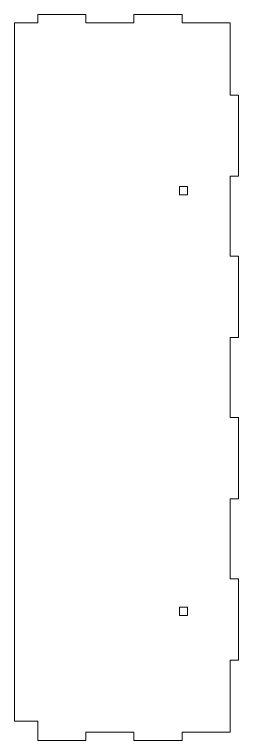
# Model space of a CAD drawing. Header units: millimetres. Extents: x -790 to 1043, y -481 to 328.
# Drawn here: x 606.1 to 714.1, y -208.8 to 141.2 of the extents above; entities that cross this region are included whole.
import ezdxf

# ---------------------------------------------------------------- set-up
doc = ezdxf.new("R2010")
doc.units = ezdxf.units.MM
doc.header["$MEASUREMENT"] = 0
doc.layers.add('Layer 1', color=7, linetype='Continuous')

msp = doc.modelspace()

# ---------------------------------------------------------------- linework, layer by layer
at = {"layer": 'Layer 1', "color": 250, "lineweight": 9}
for points, knots in [([(617.2692, -199.4396), (617.2692, -199.4396), (617.2692, -208.7732), (617.2692, -208.7732), (617.2692, -208.7732), (617.2692, -208.7732), (640.4691, -208.7732), (640.4691, -208.7732), (640.4691, -208.7732), (640.4691, -208.7732), (640.4691, -204.7732), (640.4691, -204.7732), (640.4691, -204.7732), (640.4691, -204.7732), (663.6692, -204.7732), (663.6692, -204.7732), (663.6692, -204.7732), (663.6692, -204.7732), (663.6692, -208.7732), (663.6692, -208.7732), (663.6692, -208.7732), (663.6692, -208.7732), (686.8691, -208.7732), (686.8691, -208.7732), (686.8691, -208.7732), (686.8691, -208.7732), (686.8691, -204.7732), (686.8691, -204.7732), (686.8691, -204.7732), (686.8691, -204.7732), (710.0691, -204.7732), (710.0691, -204.7732), (710.0691, -204.7732), (710.0691, -204.7732), (710.0691, -170.0259), (710.0691, -170.0259), (710.0691, -170.0259), (710.0691, -170.0259), (714.0691, -170.0259), (714.0691, -170.0259), (714.0691, -170.0259), (714.0691, -170.0259), (714.0691, -130.8602), (714.0691, -130.8602), (714.0691, -130.8602), (714.0691, -130.8602), (710.0691, -130.8602), (710.0691, -130.8602), (710.0691, -130.8602), (710.0691, -130.8602), (710.0691, -92.2751), (710.0691, -92.2751), (710.0691, -92.2751), (710.0691, -92.2751), (714.0691, -92.2751), (714.0691, -92.2751), (714.0691, -92.2751), (714.0691, -92.2751), (714.0691, -53.0286), (714.0691, -53.0286), (714.0691, -53.0286), (714.0691, -53.0286), (710.0691, -53.0286), (710.0691, -53.0286), (710.0691, -53.0286), (710.0691, -53.0286), (710.0691, -14.5207), (710.0691, -14.5207), (710.0691, -14.5207), (710.0691, -14.5207), (714.0691, -14.5207), (714.0691, -14.5207), (714.0691, -14.5207), (714.0691, -14.5207), (714.0691, 24.6596), (714.0691, 24.6596), (714.0691, 24.6596), (714.0691, 24.6596), (710.0691, 24.6596), (710.0691, 24.6596), (710.0691, 24.6596), (710.0691, 24.6596), (710.0691, 63.2445), (710.0691, 63.2445), (710.0691, 63.2445), (710.0691, 63.2445), (714.0691, 63.2445), (714.0691, 63.2445), (714.0691, 63.2445), (714.0691, 63.2445), (714.0691, 102.4175), (714.0691, 102.4175), (714.0691, 102.4175), (714.0691, 102.4175), (710.0691, 102.4175), (710.0691, 102.4175), (710.0691, 102.4175), (710.0691, 102.4175), (710.0691, 137.2266), (710.0691, 137.2266), (710.0691, 137.2266), (710.0691, 137.2266), (686.8691, 137.2266), (686.8691, 137.2266), (686.8691, 137.2266), (686.8691, 137.2266), (686.8691, 141.2266), (686.8691, 141.2266), (686.8691, 141.2266), (686.8691, 141.2266), (663.6692, 141.2266), (663.6692, 141.2266), (663.6692, 141.2266), (663.6692, 141.2266), (663.6692, 137.2266), (663.6692, 137.2266), (663.6692, 137.2266), (663.6692, 137.2266), (640.4691, 137.2266), (640.4691, 137.2266), (640.4691, 137.2266), (640.4691, 137.2266), (640.4691, 141.2266), (640.4691, 141.2266), (640.4691, 141.2266), (640.4691, 141.2266), (617.2692, 141.2266), (617.2692, 141.2266), (617.2692, 141.2266), (617.2692, 141.2266), (617.2692, 137.2266), (617.2692, 137.2266), (617.2692, 137.2266), (617.2692, 137.2266), (606.111, 137.2266), (606.111, 137.2266), (606.111, 137.2266), (606.111, 137.2266), (606.111, -199.439), (606.111, -199.439), (606.111, -199.439), (606.111, -199.439), (606.2798, -199.4396), (606.2798, -199.4396), (606.2798, -199.4396), (606.2798, -199.4396), (617.2692, -199.4396), (617.2692, -199.4396)], [0, 0, 0, 0, 0.02631579, 0.02631579, 0.02631579, 0.02631579, 0.05263158, 0.05263158, 0.05263158, 0.05263158, 0.07894737, 0.07894737, 0.07894737, 0.07894737, 0.10526316, 0.10526316, 0.10526316, 0.10526316, 0.13157895, 0.13157895, 0.13157895, 0.13157895, 0.15789474, 0.15789474, 0.15789474, 0.15789474, 0.18421053, 0.18421053, 0.18421053, 0.18421053, 0.21052632, 0.21052632, 0.21052632, 0.21052632, 0.23684211, 0.23684211, 0.23684211, 0.23684211, 0.26315789, 0.26315789, 0.26315789, 0.26315789, 0.28947368, 0.28947368, 0.28947368, 0.28947368, 0.31578947, 0.31578947, 0.31578947, 0.31578947, 0.34210526, 0.34210526, 0.34210526, 0.34210526, 0.36842105, 0.36842105, 0.36842105, 0.36842105, 0.39473684, 0.39473684, 0.39473684, 0.39473684, 0.42105263, 0.42105263, 0.42105263, 0.42105263, 0.44736842, 0.44736842, 0.44736842, 0.44736842, 0.47368421, 0.47368421, 0.47368421, 0.47368421, 0.5, 0.5, 0.5, 0.5, 0.52631579, 0.52631579, 0.52631579, 0.52631579, 0.55263158, 0.55263158, 0.55263158, 0.55263158, 0.57894737, 0.57894737, 0.57894737, 0.57894737, 0.60526316, 0.60526316, 0.60526316, 0.60526316, 0.63157895, 0.63157895, 0.63157895, 0.63157895, 0.65789474, 0.65789474, 0.65789474, 0.65789474, 0.68421053, 0.68421053, 0.68421053, 0.68421053, 0.71052632, 0.71052632, 0.71052632, 0.71052632, 0.73684211, 0.73684211, 0.73684211, 0.73684211, 0.76315789, 0.76315789, 0.76315789, 0.76315789, 0.78947368, 0.78947368, 0.78947368, 0.78947368, 0.81578947, 0.81578947, 0.81578947, 0.81578947, 0.84210526, 0.84210526, 0.84210526, 0.84210526, 0.86842105, 0.86842105, 0.86842105, 0.86842105, 0.89473684, 0.89473684, 0.89473684, 0.89473684, 0.92105263, 0.92105263, 0.92105263, 0.92105263, 0.94736842, 0.94736842, 0.94736842, 0.94736842, 1, 1, 1, 1]), ([(685.5732, 54.3152), (685.5732, 54.3152), (689.5732, 54.3152), (689.5732, 54.3152), (689.5732, 54.3152), (689.5732, 54.3152), (689.5732, 58.3152), (689.5732, 58.3152), (689.5732, 58.3152), (689.5732, 58.3152), (685.5732, 58.3152), (685.5732, 58.3152), (685.5732, 58.3152), (685.5732, 58.3152), (685.5732, 54.3152), (685.5732, 54.3152)], [0, 0, 0, 0, 0.2, 0.2, 0.2, 0.2, 0.4, 0.4, 0.4, 0.4, 0.6, 0.6, 0.6, 0.6, 1, 1, 1, 1]), ([(685.5732, -148.5259), (685.5732, -148.5259), (689.5732, -148.5259), (689.5732, -148.5259), (689.5732, -148.5259), (689.5732, -148.5259), (689.5732, -144.5259), (689.5732, -144.5259), (689.5732, -144.5259), (689.5732, -144.5259), (685.5732, -144.5259), (685.5732, -144.5259), (685.5732, -144.5259), (685.5732, -144.5259), (685.5732, -148.5259), (685.5732, -148.5259)], [0, 0, 0, 0, 0.2, 0.2, 0.2, 0.2, 0.4, 0.4, 0.4, 0.4, 0.6, 0.6, 0.6, 0.6, 1, 1, 1, 1])]:
    msp.add_open_spline(points, degree=3, knots=knots, dxfattribs=at)

doc.saveas('drawing.dxf')
